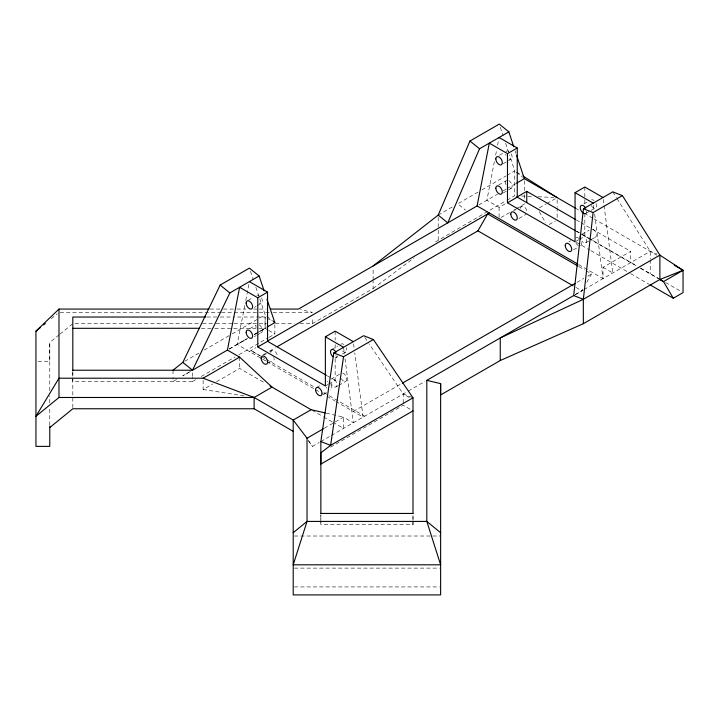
<?xml version="1.0" encoding="UTF-8"?>
<svg xmlns="http://www.w3.org/2000/svg" width="719" height="719" viewBox="0 0 719 719"><rect width="100%" height="100%" fill="white"/><g stroke="black" fill="none" stroke-linecap="round" stroke-linejoin="round"><path stroke-width="0.54" stroke-dasharray="3.6 2.7" d="M49.773 425.333L49.773 407.179M49.773 402.928L49.773 395.98M49.773 390.615L49.773 342.46L59.156 334.793M72.808 407.646L72.808 370.689M72.808 371.543L72.808 381.519L192.512 381.519L192.512 377.412M192.512 376.388L192.512 370.231M269.05 337.328L274.856 333.976L274.856 324.736M299.976 323.649L312.289 323.649L312.289 317.492M320.854 522.479L320.854 514.624M312.289 323.649L373.125 288.526L373.125 281.003M373.125 279.934L373.125 268.106M320.854 515.496L320.854 524.726L412.994 524.726L412.994 521.383M412.994 520.268L412.994 514.687M584.089 289.55L603.007 278.63L603.007 267.342L630.689 251.353L630.698 262.642M259.793 298.915L265.176 314.841L265.113 328.34L259.298 331.693M265.904 361.028L237.18 344.446L244.891 304.784M245.754 300.38L248.963 283.852M494.366 161.73L486.871 200.286L499.085 207.342L505.763 203.477M495.652 155.124L496.721 149.615M497.584 145.211L499.085 137.5M575.047 294.772L581.833 290.853L583.46 288.031M586.713 282.387L591.602 273.921L585.778 270.56M51.31 318.634L57.277 313.754M60.01 334.101L72.808 323.649M373.125 288.526L414.135 257.887M435.525 241.899L506.032 200.736M237.18 344.446L246.842 338.847M254.562 334.362L266.147 327.639M229.226 348.994L247.615 338.343M254.391 334.425L256.332 333.301M257.303 332.744L265.041 328.259L265.041 317.007L235.985 317.016M247.974 300.425L253.313 297.342M499.444 155.241L504.774 152.167M254.364 307.373L256.135 306.348M257.025 305.836L261.473 303.274M503.165 163.734L507.605 161.173M508.495 160.661L511.155 159.124M184.765 361.271L199.298 352.876M204.142 350.081L231.266 334.416M232.237 333.859L265.176 314.841M438.204 215.098L453.087 206.497M478.036 192.099L457.742 203.81L465.579 210.164M481.901 189.861L506.059 175.921M507.021 175.364L514.75 170.897L509.474 154.945M249.763 328.691L255.982 325.096M498.555 185.044L506.553 180.424M176.559 379.47L173.018 381.51L173.018 377.412M229.19 349.057L246.707 338.964M254.454 334.488L258.328 332.25M478.872 204.906L497.44 194.193M503.201 190.859L506.077 189.196M507.039 188.648L515.685 183.651M254.355 336.654L256.135 335.629M257.025 335.117L261.464 332.546M503.165 193.025L507.605 190.454M508.495 189.942L511.155 188.405M192.512 381.519L196.386 379.281M201.23 376.486L235.14 356.912M239.014 354.674L268.079 337.885M507.003 200.179L514.75 195.703L514.75 170.897M249.394 351.492L255.874 347.753M203.118 380.27L203.118 389.5L212.725 383.955M216.563 381.735L239.625 368.416L265.365 383.281M262.732 355.078L265.644 353.397M269.517 351.16L275.332 347.798M500.99 217.524L509.582 212.563M513.402 210.352L515.316 209.256M516.269 208.699L524.861 203.738M263.837 355.114L266.497 353.577M270.056 351.528L271.827 350.504M514.409 210.451L516.188 209.427M519.738 207.378L521.518 206.353M268.439 363.095L274.658 359.509M519.019 218.432L526.128 214.325M539.457 207.809L545.973 204.052M546.898 203.513L555.275 198.678M331.468 349.65L337.687 346.064M583.819 203.962L587.378 201.913M549.145 224.526L555.365 220.931M336.079 357.631L337.849 356.606M342.298 354.045L345.848 351.986A4.611 2.66 60 0 0 346.369 347.744M585.76 213.48L590.209 210.919M591.09 210.397L595.539 207.836M316.504 387.577L320.944 385.016M339.467 374.32L331.468 378.94A4.611 2.66 60 0 1 336.267 381.951A4.611 2.66 60 0 1 335.638 387.083A4.611 2.66 60 0 1 330.947 383.182M568.855 241.89L570.634 240.865M582.048 234.277L589.158 230.17M325.374 385.977L328.044 384.44M328.934 383.928L335.153 380.333L335.153 355.752M575.955 241.314L578.615 239.778M579.505 239.265L584.835 236.183L584.835 211.602M323.775 394.021L326.435 392.475M336.079 386.912L337.849 385.887M338.739 385.375L345.848 381.277M573.465 249.861L577.905 247.3M585.76 242.761L590.2 240.191M591.09 239.679L595.53 237.117M324.332 428.236L343.547 417.137L353.326 422.781L344.985 358.395M353.317 411.493L401.499 383.676M577.051 282.324L583.846 278.406M587.72 276.168L593.229 272.986M308.586 441.115L312.423 446.391L319.236 442.455M320.854 441.529L330.902 435.723M331.36 435.462L407.367 391.576M408.338 391.019L424.812 381.501M578.66 264.574L603.007 278.621L650.246 251.353L656.995 253.996M575.577 294.466L583.145 290.099M330.542 447.218L403.215 405.255L411.214 409.875M210.065 309.062L222.378 309.062M223.492 309.062L235.805 309.062M236.919 309.062L245.871 309.062M253.708 309.062L258.184 309.062M259.307 309.062L266.021 309.062M60.108 312.361L220.382 312.37M221.497 312.37L271.935 312.37M273.058 312.37L312.289 312.37L300.596 309.565M206.928 317.016L219.223 317.016M220.338 317.016L234.87 317.016M75.046 323.649L201.5 323.649M202.614 323.649L214.927 323.649M216.051 323.649L232.83 323.649M233.954 323.649L266.407 323.649M275.359 323.649L294.386 323.649M201.338 328.277L213.633 328.277M214.747 328.277L265.041 328.259L267.774 329.877M38.08 361.262L49.773 361.262L49.773 342.46M294.332 536.014L431.697 536.014M432.811 536.014L440.63 536.014M294.332 568.118L439.516 568.118M294.332 586.929L439.516 586.929M521.446 195.999L532.599 196.503M538.18 196.754L553.792 197.455M203.118 389.5L246.356 396.268M326.255 413.173L343.547 417.137L343.547 428.416L333.059 422.368M412.014 397.427L403.215 393.967L369.269 344.033M267.1 318.184L271.935 320.944M575.667 208.303L578.57 209.975M584.259 213.264L593.094 218.36M593.948 218.855L656.995 255.254M576.305 219.951L580.188 222.198M581.159 222.755L630.689 251.353M576.512 231.087L581.356 233.882M582.318 234.448L636.558 265.76M640.431 267.998L658.838 278.621M665.614 282.531L681.109 291.483M575.667 230.871L588.933 238.528M589.221 238.699L636.683 266.093M640.557 268.331L658.766 278.846M576.422 242.321L589.984 250.149M590.955 250.715L629.691 273.076M630.662 273.642L649.059 284.266M603.007 267.342L612.777 272.986L603.007 197.5M578.975 266.632L584.808 270.002M576 287.483L581.833 290.853M409.435 397.562L403.215 393.967L403.215 404.231M327.424 375.875L335.153 380.333M259.91 355.68L251.021 350.548L260.736 356.157M261.707 356.723L265.59 358.961M266.56 359.527L314.212 387.038M323.865 392.61L364.722 416.193M266.875 361.585L314.464 389.06M315.434 389.626L320.297 392.43M321.267 392.987L326.12 395.792M327.091 396.349L334.865 400.843M335.836 401.4L363.095 417.137L354.755 352.75M312.082 410.252L322.57 416.31M323.523 416.858L332.106 421.81M268.654 330.389L274.856 333.976M516.637 172.084L522.291 175.643M266.785 316.135L272.42 320.665M516.494 172.308L522.587 177.251M364.866 337.562L368.64 343.107M308.235 440.037L312.423 446.391M612.777 191.856L616.345 197.527M616.938 198.471L650.246 251.353L650.246 258.876M539.223 211.665L545.739 222.773M250.455 271.306L253.331 279.799M255.838 287.232L259.433 297.846M515.19 151.008L515.891 153.129M500.334 127.281L503.147 135.792M505.61 143.243L509.124 153.875M593.517 205.364L594.092 209.804M594.667 214.244L603.007 278.63M353.604 343.871L354.179 348.311M343.547 347.295L344.41 353.955M650.246 259.954L650.246 273.921M584.835 187.012L584.835 204.888M557.144 199.837L557.144 206.524M557.144 207.638L557.144 218.792M524.331 180.811L524.331 190.481M524.331 194.786L524.331 199.082M499.085 207.342L499.085 218.621M438.204 217.255L438.204 229.118M438.204 230.197L438.204 239.903M412.994 515.496L412.994 524.726M335.153 331.162L335.153 340.105M335.153 344.572L335.153 349.048M239.625 357.136L239.625 368.416M173.018 370.231L173.018 376.388M520.565 208.456A4.611 2.66 60 0 1 523.818 206.578A4.611 2.66 60 0 1 527.081 212.222M511.155 153.803A4.611 2.66 60 0 1 511.865 158.306A4.611 2.66 60 0 1 508.854 158.89M506.032 155.385A4.611 2.66 60 0 1 505.709 154.288M506.032 151.619A4.611 2.66 60 0 1 508.854 151.367M578.265 245.53A4.611 2.66 60 0 1 575.443 242.024M575.964 237.782A4.611 2.66 60 0 1 579.11 238.627M581.41 242.618A4.611 2.66 60 0 1 580.566 245.763M342.702 373.161A4.611 2.66 60 0 1 346.693 380.072A4.611 2.66 60 0 1 341.237 378.616M596.051 203.594A4.611 2.66 60 0 1 595.215 207.98A4.611 2.66 60 0 1 590.928 205.176M591.602 199.648A4.611 2.66 60 0 1 594.074 200.7M345.848 351.986A4.611 2.66 60 0 1 341.911 350.315M340.725 344.491A4.611 2.66 60 0 1 344.383 344.85M274.137 358.251A4.611 2.66 60 0 1 273.292 357.64M270.874 352.607A4.611 2.66 60 0 1 274.137 350.728A4.611 2.66 60 0 1 277.39 356.372M259.164 324.808A4.602 2.651 60 0 1 262.417 330.443A4.602 2.651 60 0 1 259.164 332.322M256.027 327.729A4.602 2.651 60 0 1 256.027 325.779M508.854 180.649A4.611 2.66 60 0 1 512.108 186.293A4.611 2.66 60 0 1 508.854 188.18M506.032 184.666A4.611 2.66 60 0 1 506.032 180.909M593.229 229.379A4.602 2.651 60 0 1 596.455 235.481A4.602 2.651 60 0 1 592.393 236.272M261.473 297.954A4.611 2.66 60 0 1 262.174 302.456A4.611 2.66 60 0 1 259.164 303.041M256.863 295.293A4.611 2.66 60 0 1 259.164 295.518M586.713 211.368A4.611 2.66 60 0 1 584.304 213.606M337.031 355.519A4.611 2.66 60 0 1 334.614 357.765M582.615 234.664A4.602 2.651 60 0 1 586.686 241.126A4.602 2.651 60 0 1 581.833 241.09M326.947 388.242A4.611 2.66 60 0 1 326.273 387.253M326.947 381.726A4.611 2.66 60 0 1 327.738 381.807M330.884 384.593A4.611 2.66 60 0 1 330.21 390.12M190.508 371.399L182.761 375.884L190.517 371.408"/><path stroke-width="1.08" d="M49.773 426.223L49.773 446.382L35.95 446.382L35.95 331.171L58.985 309.062L208.941 309.062M293.208 431.337L254.122 408.76L254.122 397.481L272.034 387.137L239.625 357.136L227.411 350.081L192.512 370.231L72.808 370.231M251.902 397.131L254.122 397.481L58.985 397.481L35.95 416.283L58.985 378.212L203.118 378.212L254.122 397.481L293.208 420.049L307.031 438.222L307.031 521.419L293.208 564.81L440.63 564.81L426.816 521.419L426.816 380.351L573.69 295.554L583.334 299.329L659.889 255.128L683.05 270.299L683.05 292.597L673.281 298.241L650.03 284.823M320.854 513.501L320.854 441.529L333.769 352.939L363.607 335.71L373.377 339.53L412.994 397.814L412.994 513.573M426.816 380.351L440.63 383.649L440.63 594.91L293.208 594.91L293.208 420.049L311.129 409.704L325.177 412.922M440.63 383.649L440.63 394.938L500.253 360.525L500.253 337.957L583.334 299.329L593.103 212.554L622.429 195.622L659.889 255.128L659.889 279.493L663.502 281.587L673.281 298.241M573.69 295.554L583.46 208.78L612.777 191.856L622.429 195.622M373.377 339.53L343.538 356.75L330.623 445.367L320.854 452.808L320.854 464.097L412.994 410.9M227.411 350.081L239.616 287.294L257.788 297.783L257.788 346.953L325.374 385.977L325.374 336.807L335.153 331.162L353.317 341.651M270.497 309.062L298.475 309.062L477.092 205.931L489.306 143.144L507.479 153.632L517.249 147.988L499.085 137.5M373.125 265.958L438.204 215.098L469.956 141.023L499.274 124.09L508.854 131.856L513.779 146.748M508.854 131.856L479.537 148.779L447.775 222.863L438.204 215.098M173.018 370.231L182.824 362.385L220.158 285.084L249.376 268.115L259.11 275.961L264.116 290.8M259.11 275.961L229.846 292.939L192.512 370.231L182.824 362.385M277.273 346.684L477.91 230.853L487.68 213.92L578.004 266.075M35.95 331.171L40.219 327.684M43.625 324.898L45.333 323.505M49.773 427.571L72.808 408.76L254.122 408.76M293.208 532.707L307.031 521.419L426.816 521.419L440.63 532.707M267.117 327.082L274.838 322.606L266.974 299.284M257.788 297.783L267.558 292.139L267.558 341.309L326.462 375.318M516.646 183.102L524.331 178.663L575.667 208.303M203.118 378.212L239.625 357.136M267.513 341.031L489.306 212.986M516.269 197.419L526.766 191.353L575.335 219.394M257.788 346.953L267.558 341.309M603.007 197.5L584.835 187.012L575.065 192.656L575.065 241.827L507.479 202.803L517.249 197.159L575.335 230.673M307.031 438.222L323.37 428.785M402.469 383.119L575.119 283.448M412.994 397.814L330.623 445.367L320.854 441.529M500.253 360.525L583.343 323.703L659.889 279.493L683.05 270.299L674.332 265.266M683.05 270.299L663.502 281.587L659.629 279.349M205.805 317.016L72.808 317.043L72.808 370.438M72.808 328.322L199.1 328.277M320.854 513.447L412.994 513.447M583.46 208.78L593.103 212.554M333.769 352.939L343.538 356.75M575.065 192.656L593.229 203.144M477.092 205.931L577.69 264.008M477.91 230.853L573.088 285.803M249.394 281.65L267.558 292.139M325.374 336.807L343.547 347.295M270.128 386.031L311.129 409.704M523.234 176.236L557.144 197.599M273.229 321.312L274.838 322.606M469.956 141.023L479.537 148.779M220.158 285.084L229.846 292.939M516.593 155.259L524.331 178.663M583.334 299.329L583.343 323.703M526.766 191.353L526.766 202.641M517.249 147.988L517.249 197.159M507.479 153.632L507.479 202.803M58.985 309.062L58.985 397.481M583.46 213.255A4.611 2.66 60 0 1 580.449 206.317A4.611 2.66 60 0 1 585.76 208.159M332.933 356.786A4.611 2.66 60 0 1 330.947 350.135A4.611 2.66 60 0 1 336.079 352.31M580.646 239.023A4.602 2.651 60 0 1 580.646 235.266M510.796 214.1A4.611 2.66 60 0 0 515.676 220.176A4.611 2.66 60 0 0 515.676 213.66A4.611 2.66 60 0 0 510.796 214.1M495.822 158.89A4.611 2.66 60 0 0 500.712 164.975A4.611 2.66 60 0 0 500.712 158.459A4.611 2.66 60 0 0 495.822 158.89M565.233 245.538A4.611 2.66 60 0 0 570.122 251.614A4.611 2.66 60 0 0 570.122 245.098A4.611 2.66 60 0 0 565.233 245.538M495.822 188.18A4.611 2.66 60 0 0 500.712 194.256A4.611 2.66 60 0 0 500.712 187.74A4.611 2.66 60 0 0 495.822 188.18M315.551 389.689A4.611 2.66 60 0 0 320.431 395.765A4.611 2.66 60 0 0 320.431 389.249A4.611 2.66 60 0 0 315.551 389.689M246.132 303.041A4.611 2.66 60 0 0 251.021 309.125A4.611 2.66 60 0 0 251.021 302.609A4.611 2.66 60 0 0 246.132 303.041M261.105 358.251A4.611 2.66 60 0 0 265.994 364.335A4.611 2.66 60 0 0 265.994 357.819A4.611 2.66 60 0 0 261.105 358.251M246.141 332.331A4.602 2.651 60 0 0 251.021 338.397A4.602 2.651 60 0 0 251.021 331.899A4.602 2.651 60 0 0 246.141 332.331"/></g></svg>
